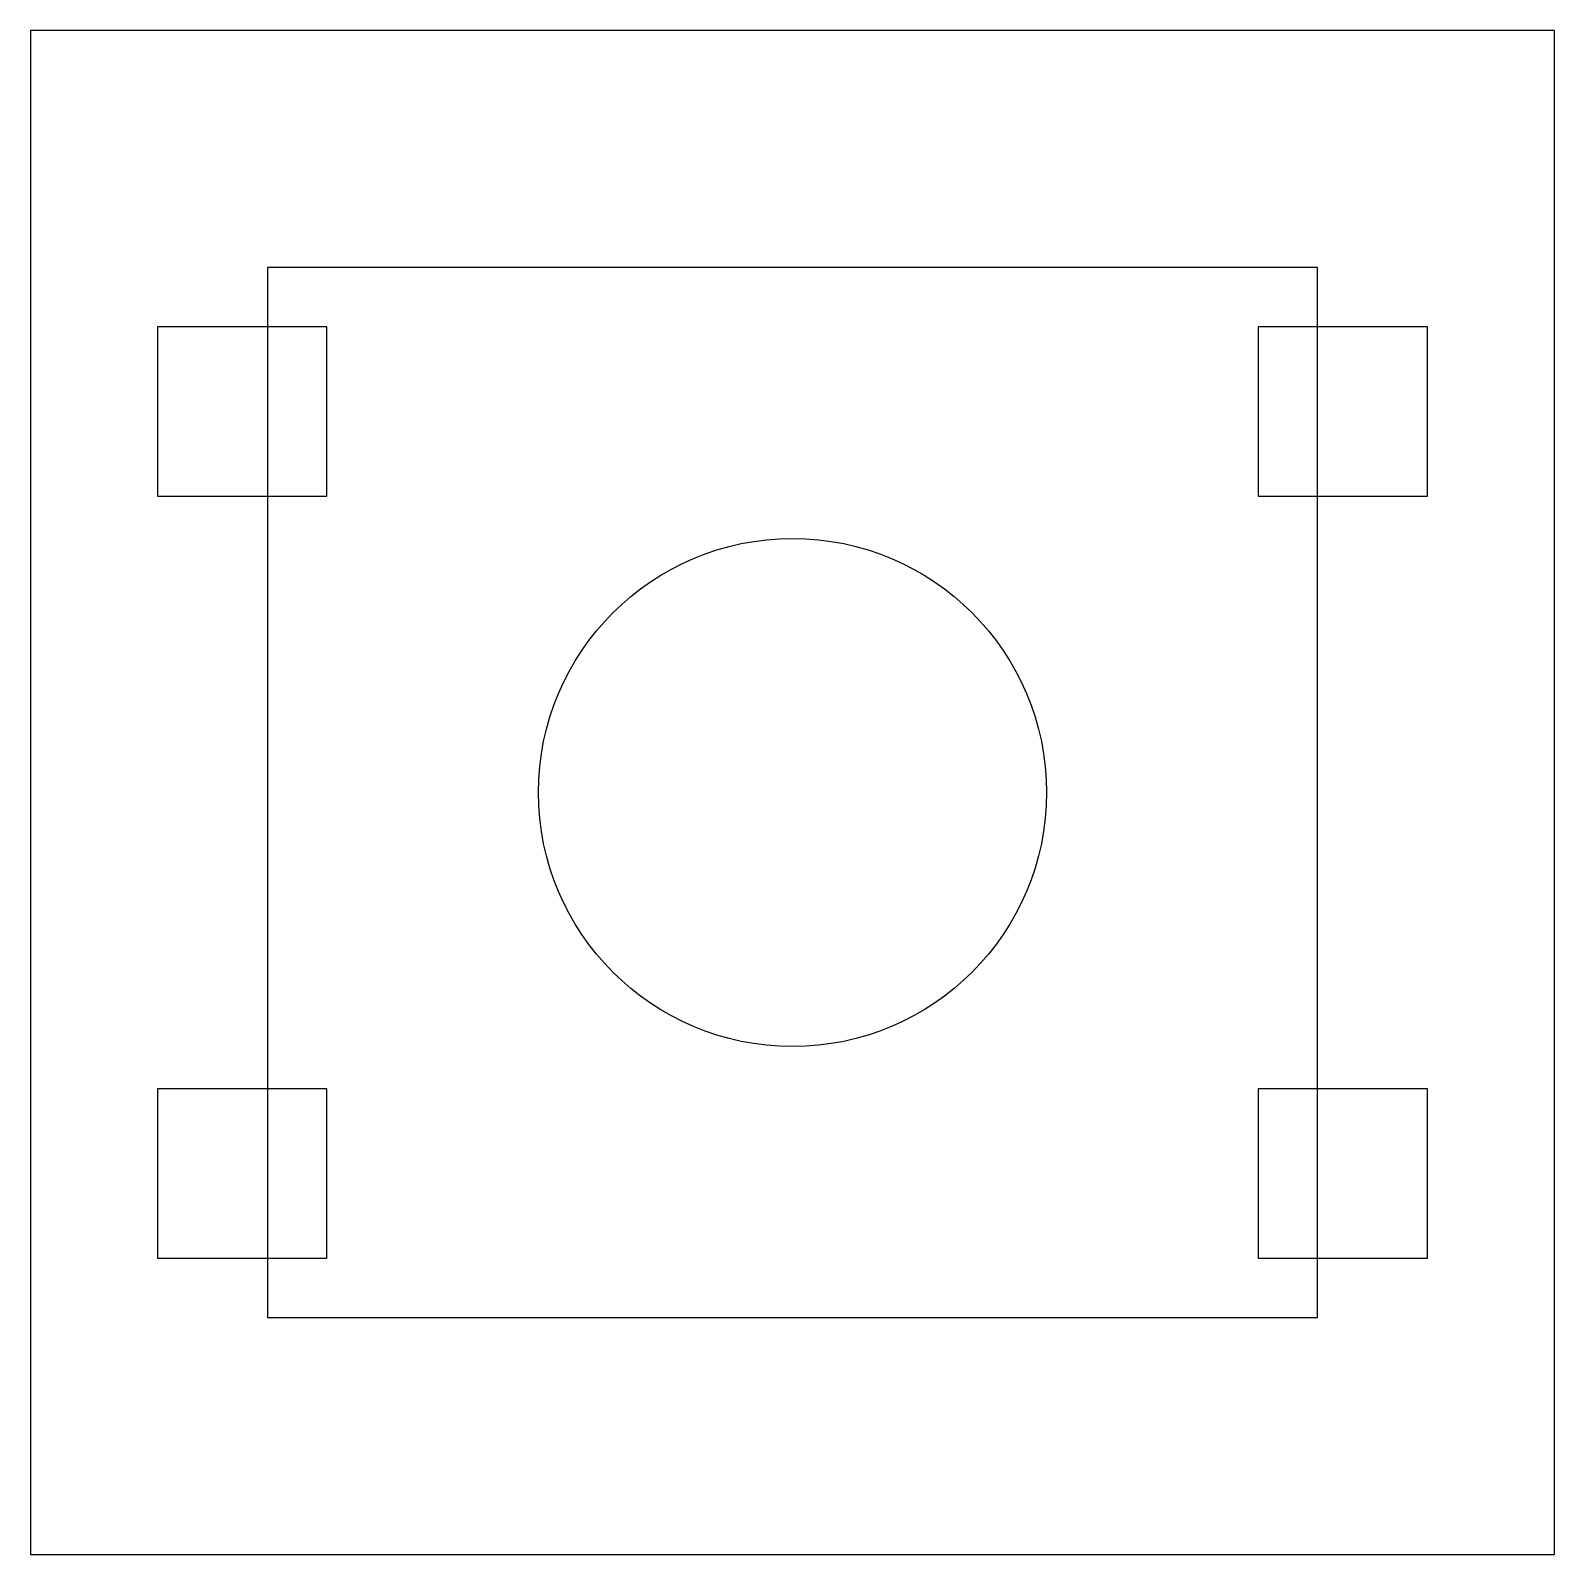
# Model space of a CAD drawing. Extents: x -109.5 to -100.5, y -153 to -144.
import ezdxf

# ---------------------------------------------------------------- set-up
doc = ezdxf.new("R2010")
doc.units = 0
doc.header["$MEASUREMENT"] = 0
doc.layers.add('LAYER_1', color=7, linetype='CONTINUOUS')

msp = doc.modelspace()

# ---------------------------------------------------------------- linework, layer by layer
at = {"layer": 'LAYER_1', "color": 7}
for points in [[(-109.5, -153), (-100.5, -153), (-100.5, -144), (-109.5, -144), (-109.5, -153)], [(-108.1, -151.6), (-101.9, -151.6), (-101.9, -145.4), (-108.1, -145.4), (-108.1, -151.6)], [(-108.75, -146.75), (-107.75, -146.75), (-107.75, -145.75), (-108.75, -145.75), (-108.75, -146.75)], [(-102.25, -146.75), (-101.25, -146.75), (-101.25, -145.75), (-102.25, -145.75), (-102.25, -146.75)], [(-108.75, -151.25), (-107.75, -151.25), (-107.75, -150.25), (-108.75, -150.25), (-108.75, -151.25)], [(-102.25, -151.25), (-101.25, -151.25), (-101.25, -150.25), (-102.25, -150.25), (-102.25, -151.25)]]:
    msp.add_lwpolyline(points, close=True, dxfattribs=at)
msp.add_ellipse((-105, -148.5), major_axis=(0, 1.5), ratio=1, dxfattribs=at)

doc.saveas('drawing.dxf')
